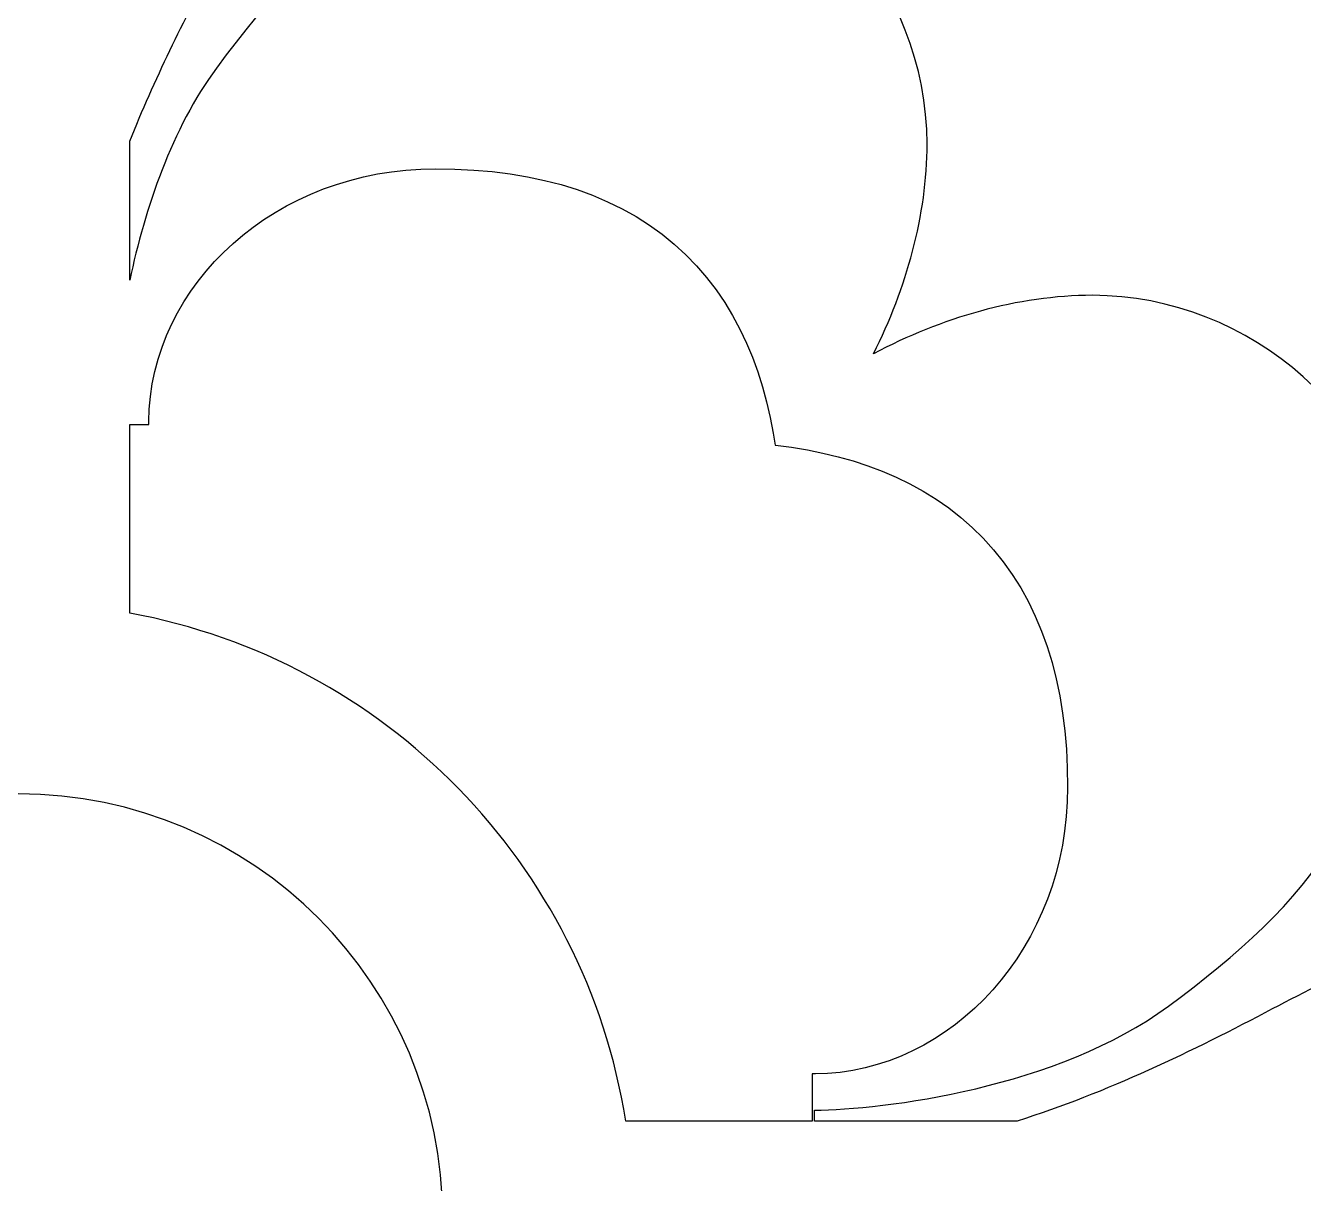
# Model space of a CAD drawing. Header units: centimetres. Extents: x 13.8 to 19.6, y -9 to 9.
# Drawn here: x 15.408 to 16.071, y 1.259 to 1.86 of the extents above; entities that cross this region are included whole.
import ezdxf

# ---------------------------------------------------------------- set-up
doc = ezdxf.new("R2010")
doc.units = ezdxf.units.CM
doc.header["$MEASUREMENT"] = 0
doc.layers.add('layer 1', color=7, linetype='Continuous')

msp = doc.modelspace()

# ---------------------------------------------------------------- linework, layer by layer
at = {"layer": 'layer 1', "color": 250, "lineweight": 30}
for points, knots in [([(13.81568, -9.00019), (13.81568, -9.00019), (13.81568, -7.7491), (13.81568, -7.7491), (13.81568, -7.7491), (13.81568, -7.7491), (13.81568, -7.63661), (13.81568, -7.63661), (13.81568, -7.63661), (13.81568, -7.63661), (13.81568, -7.23319), (13.81568, -7.23319), (13.81568, -7.23319), (13.81568, -7.23319), (13.81568, -7.03897), (13.81568, -7.03897), (13.81568, -7.03897), (13.81568, -7.03897), (13.81568, -5.26695), (13.81568, -5.26695), (13.81568, -5.26695), (13.81568, -5.26695), (13.81568, -5.15446), (13.81568, -5.15446), (13.81568, -5.15446), (13.81568, -5.15446), (13.81568, -4.75104), (13.81568, -4.75104), (13.81568, -4.75104), (13.81568, -4.75104), (13.81568, -4.55682), (13.81568, -4.55682), (13.81568, -4.55682), (13.81568, -4.55682), (13.81568, -2.7848), (13.81568, -2.7848), (13.81568, -2.7848), (13.81568, -2.7848), (13.81568, -2.67231), (13.81568, -2.67231), (13.81568, -2.67231), (13.81568, -2.67231), (13.81568, -2.26889), (13.81568, -2.26889), (13.81568, -2.26889), (13.81568, -2.26889), (13.81568, -2.07467), (13.81568, -2.07467), (13.81568, -2.07467), (13.81568, -2.07467), (13.81568, -0.30265), (13.81568, -0.30265), (13.81568, -0.30265), (13.81568, -0.30265), (13.81568, -0.19016), (13.81568, -0.19016), (13.81568, -0.19016), (13.81568, -0.19016), (13.81568, 0.21326), (13.81568, 0.21326), (13.81568, 0.21326), (13.81568, 0.21326), (13.81568, 0.40748), (13.81568, 0.40748), (13.81568, 0.40748), (13.81568, 0.40748), (13.81568, 2.1795), (13.81568, 2.1795), (13.81568, 2.1795), (13.81568, 2.1795), (13.81568, 2.29199), (13.81568, 2.29199), (13.81568, 2.29199), (13.81568, 2.29199), (13.81568, 2.69541), (13.81568, 2.69541), (13.81568, 2.69541), (13.81568, 2.69541), (13.81568, 2.88963), (13.81568, 2.88963), (13.81568, 2.88963), (13.81568, 2.88963), (13.81568, 4.66165), (13.81568, 4.66165), (13.81568, 4.66165), (13.81568, 4.66165), (13.81568, 4.77414), (13.81568, 4.77414), (13.81568, 4.77414), (13.81568, 4.77414), (13.81568, 5.17756), (13.81568, 5.17756), (13.81568, 5.17756), (13.81568, 5.17756), (13.81568, 5.37178), (13.81568, 5.37178), (13.81568, 5.37178), (13.81568, 5.37178), (13.81568, 7.1438), (13.81568, 7.1438), (13.81568, 7.1438), (13.81568, 7.1438), (13.81568, 7.25629), (13.81568, 7.25629), (13.81568, 7.25629), (13.81568, 7.25629), (13.81568, 7.65971), (13.81568, 7.65971), (13.81568, 7.65971), (13.81568, 7.65971), (13.81568, 7.85393), (13.81568, 7.85393), (13.81568, 7.85393), (13.81568, 7.85393), (13.81568, 9.00077), (13.81568, 9.00077), (13.81568, 9.00077), (13.81568, 9.00077), (14.6889, 9.00077), (14.6889, 9.00077), (14.6889, 9.00077), (14.6889, 9.00077), (14.8859, 9.00077), (14.8859, 9.00077), (14.8859, 9.00077), (14.8859, 9.00077), (15.37838, 9.00077), (15.37838, 9.00077), (15.37838, 9.00077), (15.37838, 9.00077), (15.46164, 9.00077), (15.46164, 9.00077), (15.46164, 9.00077), (15.46164, 9.00077), (15.9263, 9.00077), (15.9263, 9.00077), (15.9263, 9.00077), (15.9263, 9.00077), (16.1189, 9.00077), (16.1189, 9.00077), (16.1189, 9.00077), (16.1189, 9.00077), (17.32165, 9.00077), (17.32165, 9.00077), (17.32165, 9.00077), (17.32165, 9.00077), (17.51865, 9.00077), (17.51865, 9.00077), (17.51865, 9.00077), (17.51865, 9.00077), (18.01113, 9.00077), (18.01113, 9.00077), (18.01113, 9.00077), (18.01113, 9.00077), (18.09439, 9.00077), (18.09439, 9.00077), (18.09439, 9.00077), (18.09439, 9.00077), (18.55905, 9.00077), (18.55905, 9.00077), (18.55905, 9.00077), (18.55905, 9.00077), (18.75165, 9.00077), (18.75165, 9.00077), (18.75165, 9.00077), (18.75165, 9.00077), (19.62498, 9.00077), (19.62498, 9.00077), (19.62498, 9.00077), (19.62498, 9.00077), (19.62498, 7.78696), (19.62498, 7.78696), (19.62498, 7.78696), (19.62498, 7.78696), (19.62498, 7.67444), (19.62498, 7.67444), (19.62498, 7.67444), (19.62498, 7.67444), (19.62498, 7.27121), (19.62498, 7.27121), (19.62498, 7.27121), (19.62498, 7.27121), (19.62498, 7.0909), (19.62498, 7.0909), (19.62498, 7.0909), (19.62498, 7.0909), (19.62498, 5.25821), (19.62498, 5.25821), (19.62498, 5.25821), (19.62498, 5.25821), (19.62498, 5.1457), (19.62498, 5.1457), (19.62498, 5.1457), (19.62498, 5.1457), (19.62498, 4.74247), (19.62498, 4.74247), (19.62498, 4.74247), (19.62498, 4.74247), (19.62498, 4.56216), (19.62498, 4.56216), (19.62498, 4.56216), (19.62498, 4.56216), (19.62498, 2.79003), (19.62498, 2.79003), (19.62498, 2.79003), (19.62498, 2.79003), (19.62498, 2.67751), (19.62498, 2.67751), (19.62498, 2.67751), (19.62498, 2.67751), (19.62498, 2.27429), (19.62498, 2.27429), (19.62498, 2.27429), (19.62498, 2.27429), (19.62498, 2.09398), (19.62498, 2.09398), (19.62498, 2.09398), (19.62498, 2.09398), (19.62498, 0.32184), (19.62498, 0.32184), (19.62498, 0.32184), (19.62498, 0.32184), (19.62498, 0.20933), (19.62498, 0.20933), (19.62498, 0.20933), (19.62498, 0.20933), (19.62498, -0.1939), (19.62498, -0.1939), (19.62498, -0.1939), (19.62498, -0.1939), (19.62498, -0.37421), (19.62498, -0.37421), (19.62498, -0.37421), (19.62498, -0.37421), (19.62498, -2.14634), (19.62498, -2.14634), (19.62498, -2.14634), (19.62498, -2.14634), (19.62498, -2.25886), (19.62498, -2.25886), (19.62498, -2.25886), (19.62498, -2.25886), (19.62498, -2.66208), (19.62498, -2.66208), (19.62498, -2.66208), (19.62498, -2.66208), (19.62498, -2.84239), (19.62498, -2.84239), (19.62498, -2.84239), (19.62498, -2.84239), (19.62498, -4.61452), (19.62498, -4.61452), (19.62498, -4.61452), (19.62498, -4.61452), (19.62498, -4.72704), (19.62498, -4.72704), (19.62498, -4.72704), (19.62498, -4.72704), (19.62498, -5.13027), (19.62498, -5.13027), (19.62498, -5.13027), (19.62498, -5.13027), (19.62498, -5.31058), (19.62498, -5.31058), (19.62498, -5.31058), (19.62498, -5.31058), (19.62498, -7.08271), (19.62498, -7.08271), (19.62498, -7.08271), (19.62498, -7.08271), (19.62498, -7.19522), (19.62498, -7.19522), (19.62498, -7.19522), (19.62498, -7.19522), (19.62498, -7.59845), (19.62498, -7.59845), (19.62498, -7.59845), (19.62498, -7.59845), (19.62498, -7.77876), (19.62498, -7.77876), (19.62498, -7.77876), (19.62498, -7.77876), (19.62498, -9.00019), (19.62498, -9.00019), (19.62498, -9.00019), (19.62498, -9.00019), (18.75176, -9.00019), (18.75176, -9.00019), (18.75176, -9.00019), (18.75176, -9.00019), (18.55373, -9.00019), (18.55373, -9.00019), (18.55373, -9.00019), (18.55373, -9.00019), (18.09439, -9.00019), (18.09439, -9.00019), (18.09439, -9.00019), (18.09439, -9.00019), (18.01113, -9.00019), (18.01113, -9.00019), (18.01113, -9.00019), (18.01113, -9.00019), (17.51524, -9.00019), (17.51524, -9.00019), (17.51524, -9.00019), (17.51524, -9.00019), (17.32172, -9.00019), (17.32172, -9.00019), (17.32172, -9.00019), (17.32172, -9.00019), (16.11901, -9.00019), (16.11901, -9.00019), (16.11901, -9.00019), (16.11901, -9.00019), (15.92097, -9.00019), (15.92097, -9.00019), (15.92097, -9.00019), (15.92097, -9.00019), (15.46164, -9.00019), (15.46164, -9.00019), (15.46164, -9.00019), (15.46164, -9.00019), (15.37838, -9.00019), (15.37838, -9.00019), (15.37838, -9.00019), (15.37838, -9.00019), (14.88249, -9.00019), (14.88249, -9.00019), (14.88249, -9.00019), (14.88249, -9.00019), (14.68897, -9.00019), (14.68897, -9.00019), (14.68897, -9.00019), (14.68897, -9.00019), (13.81568, -9.00019), (13.81568, -9.00019)], [0, 0, 0, 0, 0.011765, 0.011765, 0.011765, 0.011765, 0.023529, 0.023529, 0.023529, 0.023529, 0.035294, 0.035294, 0.035294, 0.035294, 0.047059, 0.047059, 0.047059, 0.047059, 0.058824, 0.058824, 0.058824, 0.058824, 0.070588, 0.070588, 0.070588, 0.070588, 0.082353, 0.082353, 0.082353, 0.082353, 0.094118, 0.094118, 0.094118, 0.094118, 0.105882, 0.105882, 0.105882, 0.105882, 0.117647, 0.117647, 0.117647, 0.117647, 0.129412, 0.129412, 0.129412, 0.129412, 0.141176, 0.141176, 0.141176, 0.141176, 0.152941, 0.152941, 0.152941, 0.152941, 0.164706, 0.164706, 0.164706, 0.164706, 0.176471, 0.176471, 0.176471, 0.176471, 0.188235, 0.188235, 0.188235, 0.188235, 0.2, 0.2, 0.2, 0.2, 0.211765, 0.211765, 0.211765, 0.211765, 0.223529, 0.223529, 0.223529, 0.223529, 0.235294, 0.235294, 0.235294, 0.235294, 0.247059, 0.247059, 0.247059, 0.247059, 0.258824, 0.258824, 0.258824, 0.258824, 0.270588, 0.270588, 0.270588, 0.270588, 0.282353, 0.282353, 0.282353, 0.282353, 0.294118, 0.294118, 0.294118, 0.294118, 0.305882, 0.305882, 0.305882, 0.305882, 0.317647, 0.317647, 0.317647, 0.317647, 0.329412, 0.329412, 0.329412, 0.329412, 0.341176, 0.341176, 0.341176, 0.341176, 0.352941, 0.352941, 0.352941, 0.352941, 0.364706, 0.364706, 0.364706, 0.364706, 0.376471, 0.376471, 0.376471, 0.376471, 0.388235, 0.388235, 0.388235, 0.388235, 0.4, 0.4, 0.4, 0.4, 0.411765, 0.411765, 0.411765, 0.411765, 0.423529, 0.423529, 0.423529, 0.423529, 0.435294, 0.435294, 0.435294, 0.435294, 0.447059, 0.447059, 0.447059, 0.447059, 0.458824, 0.458824, 0.458824, 0.458824, 0.470588, 0.470588, 0.470588, 0.470588, 0.482353, 0.482353, 0.482353, 0.482353, 0.494118, 0.494118, 0.494118, 0.494118, 0.505882, 0.505882, 0.505882, 0.505882, 0.517647, 0.517647, 0.517647, 0.517647, 0.529412, 0.529412, 0.529412, 0.529412, 0.541176, 0.541176, 0.541176, 0.541176, 0.552941, 0.552941, 0.552941, 0.552941, 0.564706, 0.564706, 0.564706, 0.564706, 0.576471, 0.576471, 0.576471, 0.576471, 0.588235, 0.588235, 0.588235, 0.588235, 0.6, 0.6, 0.6, 0.6, 0.611765, 0.611765, 0.611765, 0.611765, 0.623529, 0.623529, 0.623529, 0.623529, 0.635294, 0.635294, 0.635294, 0.635294, 0.647059, 0.647059, 0.647059, 0.647059, 0.658824, 0.658824, 0.658824, 0.658824, 0.670588, 0.670588, 0.670588, 0.670588, 0.682353, 0.682353, 0.682353, 0.682353, 0.694118, 0.694118, 0.694118, 0.694118, 0.705882, 0.705882, 0.705882, 0.705882, 0.717647, 0.717647, 0.717647, 0.717647, 0.729412, 0.729412, 0.729412, 0.729412, 0.741176, 0.741176, 0.741176, 0.741176, 0.752941, 0.752941, 0.752941, 0.752941, 0.764706, 0.764706, 0.764706, 0.764706, 0.776471, 0.776471, 0.776471, 0.776471, 0.788235, 0.788235, 0.788235, 0.788235, 0.8, 0.8, 0.8, 0.8, 0.811765, 0.811765, 0.811765, 0.811765, 0.823529, 0.823529, 0.823529, 0.823529, 0.835294, 0.835294, 0.835294, 0.835294, 0.847059, 0.847059, 0.847059, 0.847059, 0.858824, 0.858824, 0.858824, 0.858824, 0.870588, 0.870588, 0.870588, 0.870588, 0.882353, 0.882353, 0.882353, 0.882353, 0.894118, 0.894118, 0.894118, 0.894118, 0.905882, 0.905882, 0.905882, 0.905882, 0.917647, 0.917647, 0.917647, 0.917647, 0.929412, 0.929412, 0.929412, 0.929412, 0.941176, 0.941176, 0.941176, 0.941176, 0.952941, 0.952941, 0.952941, 0.952941, 0.964706, 0.964706, 0.964706, 0.964706, 0.976471, 0.976471, 0.976471, 0.976471, 1, 1, 1, 1]), ([(16.44166, 1.27045), (16.44166, 1.27045), (16.67833, 1.33961), (16.67833, 1.33961), (16.67833, 1.33961), (16.67833, 1.33961), (16.67833, 1.79482), (16.67833, 1.79482), (16.67833, 1.79482), (16.53305, 1.82419), (16.42059, 1.98367), (16.41281, 2.17933), (16.41281, 2.17933), (16.1968, 2.18183), (16.02115, 2.31182), (16.00883, 2.47526), (16.00883, 2.47526), (16.00883, 2.47526), (15.77595, 2.4044), (15.77595, 2.4044), (15.77595, 2.4044), (15.77595, 2.4044), (15.50834, 2.48583), (15.50834, 2.48583), (15.50834, 2.48583), (15.50834, 2.48583), (15.43968, 2.25087), (15.43968, 2.25087), (15.43968, 2.25087), (15.4584, 2.21258), (15.47789, 2.17561), (15.49362, 2.14663), (15.49362, 2.14663), (15.5228, 2.09416), (15.5432, 2.04605), (15.5432, 2.00229), (15.5432, 2.00229), (15.5432, 1.96584), (15.5228, 1.92501), (15.50528, 1.89147), (15.50528, 1.89147), (15.48989, 1.86247), (15.47449, 1.83154), (15.46164, 1.79947), (15.46164, 1.79947), (15.46164, 1.79947), (15.46164, 1.72738), (15.46164, 1.72738), (15.46164, 1.72738), (15.46953, 1.76451), (15.48353, 1.8063), (15.50675, 1.83752), (15.50675, 1.83752), (15.5607, 1.91044), (15.61026, 1.95562), (15.72984, 1.95562), (15.72984, 1.95562), (15.8115, 1.95562), (15.87564, 1.87983), (15.87564, 1.79815), (15.87564, 1.79815), (15.87564, 1.7612), (15.86489, 1.72306), (15.84784, 1.68926), (15.84784, 1.68926), (15.88281, 1.70773), (15.92283, 1.71954), (15.96154, 1.71954), (15.96154, 1.71954), (16.04322, 1.71954), (16.11901, 1.65539), (16.11901, 1.57374), (16.11901, 1.57374), (16.11901, 1.45415), (16.07383, 1.4046), (16.00091, 1.35065), (16.00091, 1.35065), (15.94407, 1.30836), (15.8522, 1.29669), (15.81719, 1.29669), (15.81719, 1.29669), (15.81719, 1.29669), (15.81719, 1.29102), (15.81719, 1.29102), (15.81719, 1.29102), (15.81719, 1.29102), (15.92235, 1.29102), (15.92235, 1.29102), (15.92235, 1.29102), (15.9689, 1.30562), (16.0138, 1.32741), (16.05486, 1.3492), (16.05486, 1.3492), (16.0884, 1.3667), (16.12923, 1.3871), (16.16569, 1.3871), (16.16569, 1.3871), (16.20944, 1.3871), (16.25755, 1.3667), (16.31002, 1.33752), (16.31002, 1.33752), (16.34587, 1.31806), (16.39397, 1.29283), (16.44166, 1.27045)], [0, 0, 0, 0, 0.037037, 0.037037, 0.037037, 0.037037, 0.074074, 0.074074, 0.074074, 0.074074, 0.111111, 0.111111, 0.111111, 0.111111, 0.148148, 0.148148, 0.148148, 0.148148, 0.185185, 0.185185, 0.185185, 0.185185, 0.222222, 0.222222, 0.222222, 0.222222, 0.259259, 0.259259, 0.259259, 0.259259, 0.296296, 0.296296, 0.296296, 0.296296, 0.333333, 0.333333, 0.333333, 0.333333, 0.37037, 0.37037, 0.37037, 0.37037, 0.407407, 0.407407, 0.407407, 0.407407, 0.444444, 0.444444, 0.444444, 0.444444, 0.481481, 0.481481, 0.481481, 0.481481, 0.518519, 0.518519, 0.518519, 0.518519, 0.555556, 0.555556, 0.555556, 0.555556, 0.592593, 0.592593, 0.592593, 0.592593, 0.62963, 0.62963, 0.62963, 0.62963, 0.666667, 0.666667, 0.666667, 0.666667, 0.703704, 0.703704, 0.703704, 0.703704, 0.740741, 0.740741, 0.740741, 0.740741, 0.777778, 0.777778, 0.777778, 0.777778, 0.814815, 0.814815, 0.814815, 0.814815, 0.851852, 0.851852, 0.851852, 0.851852, 0.888889, 0.888889, 0.888889, 0.888889, 0.925926, 0.925926, 0.925926, 0.925926, 1, 1, 1, 1]), ([(15.46164, 1.65253), (15.46164, 1.65253), (15.46164, 1.55459), (15.46164, 1.55459), (15.46164, 1.55459), (15.59407, 1.5304), (15.69799, 1.42447), (15.7192, 1.29102), (15.7192, 1.29102), (15.7192, 1.29102), (15.81592, 1.29102), (15.81592, 1.29102), (15.81592, 1.29102), (15.81592, 1.29102), (15.81592, 1.31549), (15.81592, 1.31549), (15.81592, 1.31549), (15.81592, 1.31549), (15.8177, 1.31549), (15.8177, 1.31549), (15.8177, 1.31549), (15.8177, 1.31549), (15.82386, 1.31567), (15.82386, 1.31567), (15.82386, 1.31567), (15.82386, 1.31567), (15.83047, 1.31627), (15.83047, 1.31627), (15.83047, 1.31627), (15.83047, 1.31627), (15.83701, 1.31724), (15.83701, 1.31724), (15.83701, 1.31724), (15.83701, 1.31724), (15.84345, 1.31859), (15.84345, 1.31859), (15.84345, 1.31859), (15.84345, 1.31859), (15.84979, 1.32029), (15.84979, 1.32029), (15.84979, 1.32029), (15.84979, 1.32029), (15.85601, 1.32234), (15.85601, 1.32234), (15.85601, 1.32234), (15.85601, 1.32234), (15.86211, 1.32471), (15.86211, 1.32471), (15.86211, 1.32471), (15.86211, 1.32471), (15.86806, 1.32741), (15.86806, 1.32741), (15.86806, 1.32741), (15.86806, 1.32741), (15.87387, 1.3304), (15.87387, 1.3304), (15.87387, 1.3304), (15.87387, 1.3304), (15.87953, 1.3337), (15.87953, 1.3337), (15.87953, 1.3337), (15.87953, 1.3337), (15.88503, 1.33729), (15.88503, 1.33729), (15.88503, 1.33729), (15.88503, 1.33729), (15.89035, 1.34115), (15.89035, 1.34115), (15.89035, 1.34115), (15.89035, 1.34115), (15.89549, 1.34527), (15.89549, 1.34527), (15.89549, 1.34527), (15.89549, 1.34527), (15.90045, 1.34966), (15.90045, 1.34966), (15.90045, 1.34966), (15.90045, 1.34966), (15.90522, 1.35429), (15.90522, 1.35429), (15.90522, 1.35429), (15.90522, 1.35429), (15.90979, 1.35917), (15.90979, 1.35917), (15.90979, 1.35917), (15.90979, 1.35917), (15.91415, 1.36429), (15.91415, 1.36429), (15.91415, 1.36429), (15.91415, 1.36429), (15.91829, 1.36964), (15.91829, 1.36964), (15.91829, 1.36964), (15.91829, 1.36964), (15.92221, 1.3752), (15.92221, 1.3752), (15.92221, 1.3752), (15.92221, 1.3752), (15.92589, 1.38099), (15.92589, 1.38099), (15.92589, 1.38099), (15.92589, 1.38099), (15.92934, 1.38698), (15.92934, 1.38698), (15.92934, 1.38698), (15.92934, 1.38698), (15.93253, 1.39317), (15.93253, 1.39317), (15.93253, 1.39317), (15.93253, 1.39317), (15.93546, 1.39955), (15.93546, 1.39955), (15.93546, 1.39955), (15.93546, 1.39955), (15.93813, 1.40613), (15.93813, 1.40613), (15.93813, 1.40613), (15.93813, 1.40613), (15.94051, 1.41288), (15.94051, 1.41288), (15.94051, 1.41288), (15.94051, 1.41288), (15.94261, 1.4198), (15.94261, 1.4198), (15.94261, 1.4198), (15.94261, 1.4198), (15.94441, 1.42687), (15.94441, 1.42687), (15.94441, 1.42687), (15.94441, 1.42687), (15.9459, 1.43411), (15.9459, 1.43411), (15.9459, 1.43411), (15.9459, 1.43411), (15.94707, 1.44148), (15.94707, 1.44148), (15.94707, 1.44148), (15.94707, 1.44148), (15.94792, 1.44899), (15.94792, 1.44899), (15.94792, 1.44899), (15.94792, 1.44899), (15.94844, 1.45662), (15.94844, 1.45662), (15.94844, 1.45662), (15.94844, 1.45662), (15.94861, 1.46426), (15.94861, 1.46426), (15.94861, 1.46426), (15.94861, 1.46426), (15.94844, 1.47434), (15.94844, 1.47434), (15.94844, 1.47434), (15.94844, 1.47434), (15.94796, 1.48405), (15.94796, 1.48405), (15.94796, 1.48405), (15.94796, 1.48405), (15.94715, 1.49351), (15.94715, 1.49351), (15.94715, 1.49351), (15.94715, 1.49351), (15.94601, 1.50274), (15.94601, 1.50274), (15.94601, 1.50274), (15.94601, 1.50274), (15.94452, 1.51172), (15.94452, 1.51172), (15.94452, 1.51172), (15.94452, 1.51172), (15.9427, 1.52047), (15.9427, 1.52047), (15.9427, 1.52047), (15.9427, 1.52047), (15.94052, 1.52897), (15.94052, 1.52897), (15.94052, 1.52897), (15.94052, 1.52897), (15.93799, 1.53724), (15.93799, 1.53724), (15.93799, 1.53724), (15.93799, 1.53724), (15.93509, 1.54525), (15.93509, 1.54525), (15.93509, 1.54525), (15.93509, 1.54525), (15.93184, 1.55301), (15.93184, 1.55301), (15.93184, 1.55301), (15.93184, 1.55301), (15.92822, 1.56049), (15.92822, 1.56049), (15.92822, 1.56049), (15.92822, 1.56049), (15.92423, 1.5677), (15.92423, 1.5677), (15.92423, 1.5677), (15.92423, 1.5677), (15.91988, 1.57462), (15.91988, 1.57462), (15.91988, 1.57462), (15.91988, 1.57462), (15.91518, 1.58123), (15.91518, 1.58123), (15.91518, 1.58123), (15.91518, 1.58123), (15.91014, 1.58751), (15.91014, 1.58751), (15.91014, 1.58751), (15.91014, 1.58751), (15.90477, 1.59346), (15.90477, 1.59346), (15.90477, 1.59346), (15.90477, 1.59346), (15.89908, 1.59907), (15.89908, 1.59907), (15.89908, 1.59907), (15.89908, 1.59907), (15.89311, 1.60431), (15.89311, 1.60431), (15.89311, 1.60431), (15.89311, 1.60431), (15.88687, 1.60919), (15.88687, 1.60919), (15.88687, 1.60919), (15.88687, 1.60919), (15.88038, 1.61372), (15.88038, 1.61372), (15.88038, 1.61372), (15.88038, 1.61372), (15.87366, 1.61788), (15.87366, 1.61788), (15.87366, 1.61788), (15.87366, 1.61788), (15.86673, 1.62169), (15.86673, 1.62169), (15.86673, 1.62169), (15.86673, 1.62169), (15.85961, 1.62516), (15.85961, 1.62516), (15.85961, 1.62516), (15.85961, 1.62516), (15.8523, 1.62829), (15.8523, 1.62829), (15.8523, 1.62829), (15.8523, 1.62829), (15.84483, 1.6311), (15.84483, 1.6311), (15.84483, 1.6311), (15.84483, 1.6311), (15.83721, 1.63359), (15.83721, 1.63359), (15.83721, 1.63359), (15.83721, 1.63359), (15.82944, 1.63578), (15.82944, 1.63578), (15.82944, 1.63578), (15.82944, 1.63578), (15.82153, 1.63768), (15.82153, 1.63768), (15.82153, 1.63768), (15.82153, 1.63768), (15.81348, 1.63931), (15.81348, 1.63931), (15.81348, 1.63931), (15.81348, 1.63931), (15.8053, 1.64068), (15.8053, 1.64068), (15.8053, 1.64068), (15.8053, 1.64068), (15.79699, 1.64178), (15.79699, 1.64178), (15.79699, 1.64178), (15.79699, 1.64178), (15.79674, 1.64181), (15.79674, 1.64181), (15.79674, 1.64181), (15.79674, 1.64181), (15.79575, 1.64807), (15.79575, 1.64807), (15.79575, 1.64807), (15.79575, 1.64807), (15.79418, 1.65622), (15.79418, 1.65622), (15.79418, 1.65622), (15.79418, 1.65622), (15.79233, 1.66423), (15.79233, 1.66423), (15.79233, 1.66423), (15.79233, 1.66423), (15.79018, 1.6721), (15.79018, 1.6721), (15.79018, 1.6721), (15.79018, 1.6721), (15.78774, 1.67982), (15.78774, 1.67982), (15.78774, 1.67982), (15.78774, 1.67982), (15.78498, 1.68739), (15.78498, 1.68739), (15.78498, 1.68739), (15.78498, 1.68739), (15.78189, 1.69479), (15.78189, 1.69479), (15.78189, 1.69479), (15.78189, 1.69479), (15.77846, 1.70201), (15.77846, 1.70201), (15.77846, 1.70201), (15.77846, 1.70201), (15.77468, 1.70903), (15.77468, 1.70903), (15.77468, 1.70903), (15.77468, 1.70903), (15.77055, 1.71585), (15.77055, 1.71585), (15.77055, 1.71585), (15.77055, 1.71585), (15.76605, 1.72244), (15.76605, 1.72244), (15.76605, 1.72244), (15.76605, 1.72244), (15.76118, 1.72877), (15.76118, 1.72877), (15.76118, 1.72877), (15.76118, 1.72877), (15.75595, 1.73484), (15.75595, 1.73484), (15.75595, 1.73484), (15.75595, 1.73484), (15.75035, 1.74062), (15.75035, 1.74062), (15.75035, 1.74062), (15.75035, 1.74062), (15.74439, 1.74608), (15.74439, 1.74608), (15.74439, 1.74608), (15.74439, 1.74608), (15.7381, 1.7512), (15.7381, 1.7512), (15.7381, 1.7512), (15.7381, 1.7512), (15.73147, 1.75598), (15.73147, 1.75598), (15.73147, 1.75598), (15.73147, 1.75598), (15.72453, 1.76041), (15.72453, 1.76041), (15.72453, 1.76041), (15.72453, 1.76041), (15.71729, 1.76447), (15.71729, 1.76447), (15.71729, 1.76447), (15.71729, 1.76447), (15.70976, 1.76815), (15.70976, 1.76815), (15.70976, 1.76815), (15.70976, 1.76815), (15.70196, 1.77146), (15.70196, 1.77146), (15.70196, 1.77146), (15.70196, 1.77146), (15.6939, 1.77441), (15.6939, 1.77441), (15.6939, 1.77441), (15.6939, 1.77441), (15.68558, 1.77699), (15.68558, 1.77699), (15.68558, 1.77699), (15.68558, 1.77699), (15.67701, 1.7792), (15.67701, 1.7792), (15.67701, 1.7792), (15.67701, 1.7792), (15.66821, 1.78106), (15.66821, 1.78106), (15.66821, 1.78106), (15.66821, 1.78106), (15.65916, 1.78257), (15.65916, 1.78257), (15.65916, 1.78257), (15.65916, 1.78257), (15.64986, 1.78373), (15.64986, 1.78373), (15.64986, 1.78373), (15.64986, 1.78373), (15.64032, 1.78456), (15.64032, 1.78456), (15.64032, 1.78456), (15.64032, 1.78456), (15.63053, 1.78505), (15.63053, 1.78505), (15.63053, 1.78505), (15.63053, 1.78505), (15.62037, 1.78522), (15.62037, 1.78522), (15.62037, 1.78522), (15.62037, 1.78522), (15.61272, 1.78504), (15.61272, 1.78504), (15.61272, 1.78504), (15.61272, 1.78504), (15.60509, 1.78453), (15.60509, 1.78453), (15.60509, 1.78453), (15.60509, 1.78453), (15.59759, 1.78368), (15.59759, 1.78368), (15.59759, 1.78368), (15.59759, 1.78368), (15.59021, 1.78251), (15.59021, 1.78251), (15.59021, 1.78251), (15.59021, 1.78251), (15.58298, 1.78101), (15.58298, 1.78101), (15.58298, 1.78101), (15.58298, 1.78101), (15.5759, 1.77922), (15.5759, 1.77922), (15.5759, 1.77922), (15.5759, 1.77922), (15.56898, 1.77712), (15.56898, 1.77712), (15.56898, 1.77712), (15.56898, 1.77712), (15.56223, 1.77474), (15.56223, 1.77474), (15.56223, 1.77474), (15.56223, 1.77474), (15.55566, 1.77207), (15.55566, 1.77207), (15.55566, 1.77207), (15.55566, 1.77207), (15.54927, 1.76914), (15.54927, 1.76914), (15.54927, 1.76914), (15.54927, 1.76914), (15.54308, 1.76595), (15.54308, 1.76595), (15.54308, 1.76595), (15.54308, 1.76595), (15.53709, 1.76251), (15.53709, 1.76251), (15.53709, 1.76251), (15.53709, 1.76251), (15.53131, 1.75882), (15.53131, 1.75882), (15.53131, 1.75882), (15.53131, 1.75882), (15.52574, 1.7549), (15.52574, 1.7549), (15.52574, 1.7549), (15.52574, 1.7549), (15.52039, 1.75076), (15.52039, 1.75076), (15.52039, 1.75076), (15.52039, 1.75076), (15.51528, 1.7464), (15.51528, 1.7464), (15.51528, 1.7464), (15.51528, 1.7464), (15.51039, 1.74183), (15.51039, 1.74183), (15.51039, 1.74183), (15.51039, 1.74183), (15.50575, 1.73706), (15.50575, 1.73706), (15.50575, 1.73706), (15.50575, 1.73706), (15.50137, 1.7321), (15.50137, 1.7321), (15.50137, 1.7321), (15.50137, 1.7321), (15.49724, 1.72696), (15.49724, 1.72696), (15.49724, 1.72696), (15.49724, 1.72696), (15.49338, 1.72164), (15.49338, 1.72164), (15.49338, 1.72164), (15.49338, 1.72164), (15.4898, 1.71614), (15.4898, 1.71614), (15.4898, 1.71614), (15.4898, 1.71614), (15.4865, 1.71048), (15.4865, 1.71048), (15.4865, 1.71048), (15.4865, 1.71048), (15.4835, 1.70468), (15.4835, 1.70468), (15.4835, 1.70468), (15.4835, 1.70468), (15.48081, 1.69872), (15.48081, 1.69872), (15.48081, 1.69872), (15.48081, 1.69872), (15.47843, 1.69263), (15.47843, 1.69263), (15.47843, 1.69263), (15.47843, 1.69263), (15.47638, 1.6864), (15.47638, 1.6864), (15.47638, 1.6864), (15.47638, 1.6864), (15.47468, 1.68006), (15.47468, 1.68006), (15.47468, 1.68006), (15.47468, 1.68006), (15.47333, 1.67361), (15.47333, 1.67361), (15.47333, 1.67361), (15.47333, 1.67361), (15.47236, 1.66708), (15.47236, 1.66708), (15.47236, 1.66708), (15.47236, 1.66708), (15.47176, 1.66047), (15.47176, 1.66047), (15.47176, 1.66047), (15.47176, 1.66047), (15.47157, 1.65431), (15.47157, 1.65431), (15.47157, 1.65431), (15.47157, 1.65431), (15.47157, 1.65253), (15.47157, 1.65253), (15.47157, 1.65253), (15.47157, 1.65253), (15.46164, 1.65253), (15.46164, 1.65253)], [0, 0, 0, 0, 0.007463, 0.007463, 0.007463, 0.007463, 0.014925, 0.014925, 0.014925, 0.014925, 0.022388, 0.022388, 0.022388, 0.022388, 0.029851, 0.029851, 0.029851, 0.029851, 0.037313, 0.037313, 0.037313, 0.037313, 0.044776, 0.044776, 0.044776, 0.044776, 0.052239, 0.052239, 0.052239, 0.052239, 0.059701, 0.059701, 0.059701, 0.059701, 0.067164, 0.067164, 0.067164, 0.067164, 0.074627, 0.074627, 0.074627, 0.074627, 0.08209, 0.08209, 0.08209, 0.08209, 0.089552, 0.089552, 0.089552, 0.089552, 0.097015, 0.097015, 0.097015, 0.097015, 0.104478, 0.104478, 0.104478, 0.104478, 0.11194, 0.11194, 0.11194, 0.11194, 0.119403, 0.119403, 0.119403, 0.119403, 0.126866, 0.126866, 0.126866, 0.126866, 0.134328, 0.134328, 0.134328, 0.134328, 0.141791, 0.141791, 0.141791, 0.141791, 0.149254, 0.149254, 0.149254, 0.149254, 0.156716, 0.156716, 0.156716, 0.156716, 0.164179, 0.164179, 0.164179, 0.164179, 0.171642, 0.171642, 0.171642, 0.171642, 0.179104, 0.179104, 0.179104, 0.179104, 0.186567, 0.186567, 0.186567, 0.186567, 0.19403, 0.19403, 0.19403, 0.19403, 0.201493, 0.201493, 0.201493, 0.201493, 0.208955, 0.208955, 0.208955, 0.208955, 0.216418, 0.216418, 0.216418, 0.216418, 0.223881, 0.223881, 0.223881, 0.223881, 0.231343, 0.231343, 0.231343, 0.231343, 0.238806, 0.238806, 0.238806, 0.238806, 0.246269, 0.246269, 0.246269, 0.246269, 0.253731, 0.253731, 0.253731, 0.253731, 0.261194, 0.261194, 0.261194, 0.261194, 0.268657, 0.268657, 0.268657, 0.268657, 0.276119, 0.276119, 0.276119, 0.276119, 0.283582, 0.283582, 0.283582, 0.283582, 0.291045, 0.291045, 0.291045, 0.291045, 0.298507, 0.298507, 0.298507, 0.298507, 0.30597, 0.30597, 0.30597, 0.30597, 0.313433, 0.313433, 0.313433, 0.313433, 0.320896, 0.320896, 0.320896, 0.320896, 0.328358, 0.328358, 0.328358, 0.328358, 0.335821, 0.335821, 0.335821, 0.335821, 0.343284, 0.343284, 0.343284, 0.343284, 0.350746, 0.350746, 0.350746, 0.350746, 0.358209, 0.358209, 0.358209, 0.358209, 0.365672, 0.365672, 0.365672, 0.365672, 0.373134, 0.373134, 0.373134, 0.373134, 0.380597, 0.380597, 0.380597, 0.380597, 0.38806, 0.38806, 0.38806, 0.38806, 0.395522, 0.395522, 0.395522, 0.395522, 0.402985, 0.402985, 0.402985, 0.402985, 0.410448, 0.410448, 0.410448, 0.410448, 0.41791, 0.41791, 0.41791, 0.41791, 0.425373, 0.425373, 0.425373, 0.425373, 0.432836, 0.432836, 0.432836, 0.432836, 0.440299, 0.440299, 0.440299, 0.440299, 0.447761, 0.447761, 0.447761, 0.447761, 0.455224, 0.455224, 0.455224, 0.455224, 0.462687, 0.462687, 0.462687, 0.462687, 0.470149, 0.470149, 0.470149, 0.470149, 0.477612, 0.477612, 0.477612, 0.477612, 0.485075, 0.485075, 0.485075, 0.485075, 0.492537, 0.492537, 0.492537, 0.492537, 0.5, 0.5, 0.5, 0.5, 0.507463, 0.507463, 0.507463, 0.507463, 0.514925, 0.514925, 0.514925, 0.514925, 0.522388, 0.522388, 0.522388, 0.522388, 0.529851, 0.529851, 0.529851, 0.529851, 0.537313, 0.537313, 0.537313, 0.537313, 0.544776, 0.544776, 0.544776, 0.544776, 0.552239, 0.552239, 0.552239, 0.552239, 0.559701, 0.559701, 0.559701, 0.559701, 0.567164, 0.567164, 0.567164, 0.567164, 0.574627, 0.574627, 0.574627, 0.574627, 0.58209, 0.58209, 0.58209, 0.58209, 0.589552, 0.589552, 0.589552, 0.589552, 0.597015, 0.597015, 0.597015, 0.597015, 0.604478, 0.604478, 0.604478, 0.604478, 0.61194, 0.61194, 0.61194, 0.61194, 0.619403, 0.619403, 0.619403, 0.619403, 0.626866, 0.626866, 0.626866, 0.626866, 0.634328, 0.634328, 0.634328, 0.634328, 0.641791, 0.641791, 0.641791, 0.641791, 0.649254, 0.649254, 0.649254, 0.649254, 0.656716, 0.656716, 0.656716, 0.656716, 0.664179, 0.664179, 0.664179, 0.664179, 0.671642, 0.671642, 0.671642, 0.671642, 0.679104, 0.679104, 0.679104, 0.679104, 0.686567, 0.686567, 0.686567, 0.686567, 0.69403, 0.69403, 0.69403, 0.69403, 0.701493, 0.701493, 0.701493, 0.701493, 0.708955, 0.708955, 0.708955, 0.708955, 0.716418, 0.716418, 0.716418, 0.716418, 0.723881, 0.723881, 0.723881, 0.723881, 0.731343, 0.731343, 0.731343, 0.731343, 0.738806, 0.738806, 0.738806, 0.738806, 0.746269, 0.746269, 0.746269, 0.746269, 0.753731, 0.753731, 0.753731, 0.753731, 0.761194, 0.761194, 0.761194, 0.761194, 0.768657, 0.768657, 0.768657, 0.768657, 0.776119, 0.776119, 0.776119, 0.776119, 0.783582, 0.783582, 0.783582, 0.783582, 0.791045, 0.791045, 0.791045, 0.791045, 0.798507, 0.798507, 0.798507, 0.798507, 0.80597, 0.80597, 0.80597, 0.80597, 0.813433, 0.813433, 0.813433, 0.813433, 0.820896, 0.820896, 0.820896, 0.820896, 0.828358, 0.828358, 0.828358, 0.828358, 0.835821, 0.835821, 0.835821, 0.835821, 0.843284, 0.843284, 0.843284, 0.843284, 0.850746, 0.850746, 0.850746, 0.850746, 0.858209, 0.858209, 0.858209, 0.858209, 0.865672, 0.865672, 0.865672, 0.865672, 0.873134, 0.873134, 0.873134, 0.873134, 0.880597, 0.880597, 0.880597, 0.880597, 0.88806, 0.88806, 0.88806, 0.88806, 0.895522, 0.895522, 0.895522, 0.895522, 0.902985, 0.902985, 0.902985, 0.902985, 0.910448, 0.910448, 0.910448, 0.910448, 0.91791, 0.91791, 0.91791, 0.91791, 0.925373, 0.925373, 0.925373, 0.925373, 0.932836, 0.932836, 0.932836, 0.932836, 0.940299, 0.940299, 0.940299, 0.940299, 0.947761, 0.947761, 0.947761, 0.947761, 0.955224, 0.955224, 0.955224, 0.955224, 0.962687, 0.962687, 0.962687, 0.962687, 0.970149, 0.970149, 0.970149, 0.970149, 0.977612, 0.977612, 0.977612, 0.977612, 0.985075, 0.985075, 0.985075, 0.985075, 1, 1, 1, 1]), ([(15.18374, 1.24056), (15.18374, 1.36216), (15.28235, 1.46077), (15.40395, 1.46077), (15.40395, 1.46077), (15.52555, 1.46077), (15.62416, 1.36216), (15.62416, 1.24056), (15.62416, 1.24056), (15.62416, 1.11896), (15.52555, 1.02035), (15.40395, 1.02035), (15.40395, 1.02035), (15.28235, 1.02035), (15.18374, 1.11896), (15.18374, 1.24056)], [0, 0, 0, 0, 0.2, 0.2, 0.2, 0.2, 0.4, 0.4, 0.4, 0.4, 0.6, 0.6, 0.6, 0.6, 1, 1, 1, 1])]:
    msp.add_open_spline(points, degree=3, knots=knots, dxfattribs=at)

doc.saveas('drawing.dxf')
